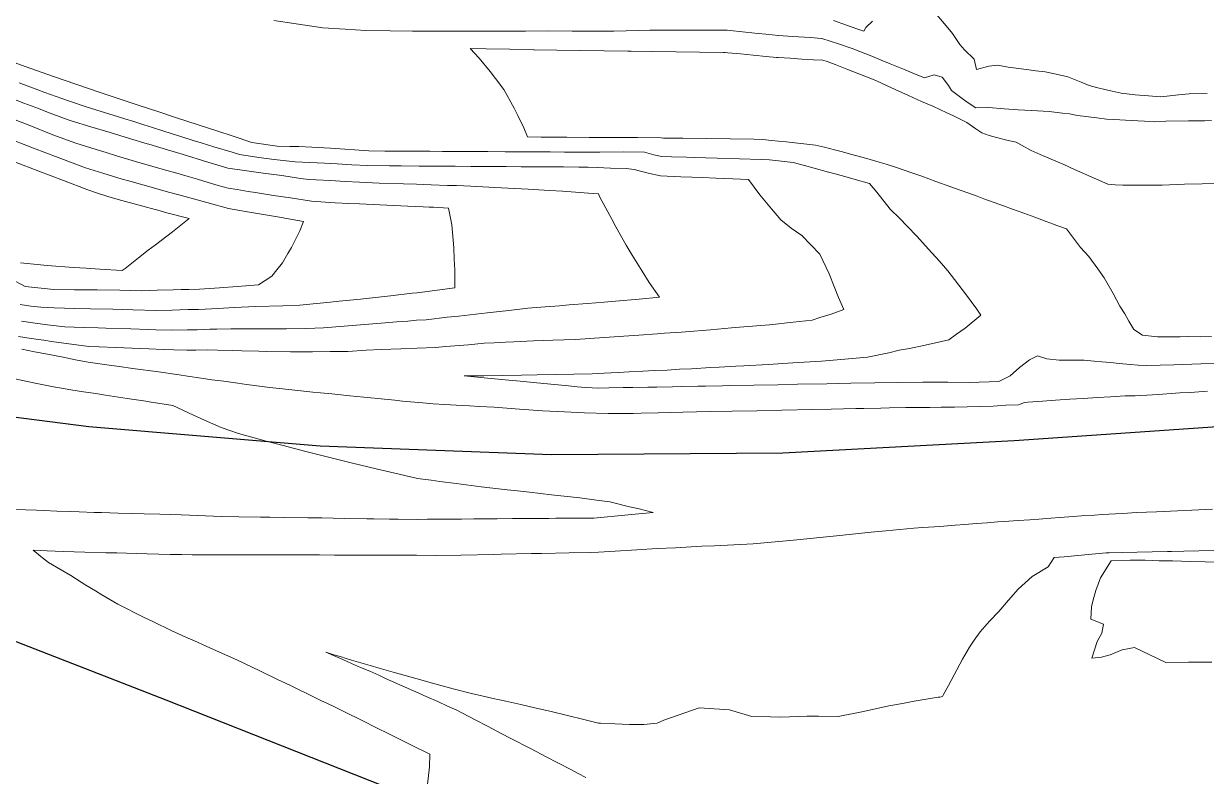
# Model space of a CAD drawing. Header units: inches. Extents: x 11351264 to 11356330, y 6702313 to 6706468.
# Drawn here: x 11355333.5 to 11355670.8, y 6705863.7 to 6706078.4 of the extents above; entities that cross this region are included whole.
import ezdxf

# ---------------------------------------------------------------- set-up
doc = ezdxf.new("R2010")
doc.units = ezdxf.units.IN
doc.header["$MEASUREMENT"] = 0
doc.layers.add('Shumate_Contours_clip1', color=7, linetype='Continuous', lineweight=0)
doc.layers.add('Shumate_Streets_clip1', color=7, linetype='Continuous')

msp = doc.modelspace()

# ---------------------------------------------------------------- linework, layer by layer
at = {"layer": 'Shumate_Contours_clip1'}
for points, elevation in [([(11355671.06, 6706058.49), (11355665.88, 6706058.38), (11355662.92, 6706058.09), (11355660.39, 6706057.83), (11355657.86, 6706057.6), (11355654.27, 6706057.88), (11355650.5, 6706058.14), (11355646.49, 6706058.58), (11355643.99, 6706059.18), (11355641.87, 6706059.69), (11355639.53, 6706060.21), (11355637.37, 6706060.79), (11355635.09, 6706061.72), (11355631.32, 6706063.23), (11355628.88, 6706063.87), (11355624.82, 6706064.69), (11355622.2, 6706064.97), (11355619.55, 6706065.34), (11355614.25, 6706066.03), (11355611.25, 6706066.57), (11355608.73, 6706066.36), (11355605.21, 6706065.38), (11355604.59, 6706068.35), (11355601.8, 6706070.97), (11355600.51, 6706072.52), (11355598.37, 6706075.68), (11355596.1, 6706078.39), (11355593.41, 6706081.59)], 1376), ([(11355672.29, 6706050.78), (11355670.28, 6706050.76), (11355665.77, 6706050.72), (11355659.25, 6706050.65), (11355656.12, 6706050.48), (11355653.18, 6706050.59), (11355649.36, 6706050.8), (11355646.12, 6706050.97), (11355642.3, 6706051.21), (11355639.6, 6706051.55), (11355634.04, 6706052.24), (11355631.75, 6706052.71), (11355629.74, 6706052.91), (11355625.98, 6706053.36), (11355620.98, 6706053.63), (11355617.1, 6706053.82), (11355613.16, 6706054.14), (11355608.66, 6706054.52), (11355605.1, 6706054.43), (11355602.62, 6706056.03), (11355600.77, 6706057.38), (11355598.08, 6706059.35), (11355597.24, 6706060.82), (11355595.46, 6706063.19), (11355593.2, 6706063.8), (11355590.43, 6706063.02), (11355586.86, 6706064.37), (11355584.4, 6706065.43), (11355580.58, 6706066.99), (11355578.05, 6706068.04), (11355575.35, 6706069.16), (11355571.94, 6706070.5), (11355569.77, 6706071.39), (11355565.93, 6706072.71), (11355561.11, 6706074.2), (11355557.76, 6706074.47), (11355552.87, 6706074.82), (11355548.79, 6706075.03), (11355545.14, 6706075.41), (11355542.99, 6706075.63), (11355539.38, 6706076.02), (11355534.09, 6706076.57), (11355530.44, 6706076.57), (11355526.08, 6706076.59), (11355523.71, 6706076.58), (11355519.09, 6706076.6), (11355516.98, 6706076.58), (11355512.1, 6706076.6), (11355508.71, 6706076.53), (11355505.28, 6706076.41), (11355501.83, 6706076.33), (11355495.16, 6706076.33), (11355489.95, 6706076.35), (11355483, 6706076.36), (11355476.65, 6706076.27), (11355469.91, 6706076.29), (11355464.08, 6706076.32), (11355457.07, 6706076.35), (11355451.21, 6706076.26), (11355444.41, 6706076.34), (11355438.04, 6706076.41), (11355431.04, 6706076.49), (11355425.13, 6706076.88), (11355418.78, 6706077.22), (11355411.16, 6706078.37), (11355404.8, 6706079.38)], 1374), ([(11355575.55, 6706079.19), (11355573.7, 6706077.31), (11355573.11, 6706076.31), (11355571.16, 6706077), (11355568.14, 6706078.06), (11355564.48, 6706079.3)], 1376), ([(11355673.83, 6706032.81), (11355669.65, 6706032.77), (11355664.57, 6706032.6), (11355658.24, 6706032.38), (11355655.64, 6706032.33), (11355653.45, 6706032.34), (11355649.76, 6706032.38), (11355646.99, 6706032.34), (11355644.78, 6706032.46), (11355642.67, 6706032.63), (11355639.48, 6706034.1), (11355636.47, 6706035.45), (11355635.59, 6706035.8), (11355633.21, 6706036.86), (11355630.13, 6706038.25), (11355628.38, 6706039.03), (11355623.38, 6706041.08), (11355620.88, 6706042.28), (11355618.11, 6706043.75), (11355616.55, 6706044.61), (11355613.86, 6706045.18), (11355611, 6706045.93), (11355608.89, 6706046.58), (11355606.77, 6706047.32), (11355605.05, 6706048.47), (11355602.51, 6706050.2), (11355598.71, 6706052.11), (11355596.8, 6706053.03), (11355592.76, 6706054.93), (11355589.59, 6706056.21), (11355585.82, 6706057.93), (11355582.04, 6706059.66), (11355576.73, 6706062.12), (11355575.11, 6706062.81), (11355571.71, 6706064.12), (11355568.31, 6706065.45), (11355564.9, 6706066.77), (11355562.66, 6706067.63), (11355561.41, 6706068), (11355558.76, 6706068.15), (11355555.42, 6706068.36), (11355552.07, 6706068.56), (11355548.72, 6706068.77), (11355548.16, 6706068.8), (11355545.22, 6706069.08), (11355541.57, 6706069.43), (11355537.93, 6706069.79), (11355534.28, 6706070.15), (11355533.55, 6706070.21), (11355533.04, 6706070.22), (11355526.27, 6706070.31), (11355519.51, 6706070.41), (11355512.74, 6706070.5), (11355506.74, 6706070.6), (11355506.44, 6706070.59), (11355506.13, 6706070.58), (11355505.81, 6706070.58), (11355499.06, 6706070.68), (11355492.32, 6706070.79), (11355485.56, 6706070.9), (11355479.11, 6706071.01), (11355478.87, 6706071.01), (11355472.09, 6706071.13), (11355465.39, 6706071.25), (11355460.79, 6706071.33)], 1372), ([(11355460.79, 6706071.33), (11355463.39, 6706068.64), (11355466.56, 6706064.82), (11355468.08, 6706062.81), (11355470.47, 6706059.64), (11355473.42, 6706054.37), (11355474.42, 6706052.26), (11355476.1, 6706048.76), (11355477.17, 6706046.11), (11355481.1, 6706046.09), (11355487.75, 6706046.05), (11355488.03, 6706046.05), (11355488.37, 6706046.05), (11355494.74, 6706046.01), (11355501.63, 6706045.98), (11355508.51, 6706045.95), (11355515.34, 6706045.87), (11355515.94, 6706045.78), (11355521.52, 6706045.73), (11355528.26, 6706045.65), (11355534.99, 6706045.58), (11355541.71, 6706045.49), (11355544.34, 6706045.39), (11355546.77, 6706045.13), (11355548.8, 6706044.91), (11355550.98, 6706044.68), (11355555.17, 6706044.22), (11355559.34, 6706043.74), (11355561.91, 6706043.16), (11355564.73, 6706042.44), (11355567.03, 6706041.84), (11355569.33, 6706041.25), (11355574.01, 6706039.97), (11355577.51, 6706038.92), (11355579.44, 6706038.35), (11355582.76, 6706037.34), (11355586.54, 6706036.01), (11355589.69, 6706034.89), (11355593.7, 6706033.44), (11355597.91, 6706031.93), (11355602.49, 6706030.27), (11355605.41, 6706029.21), (11355607.34, 6706028.5), (11355612.98, 6706026.48), (11355615.55, 6706025.55), (11355618.75, 6706024.38), (11355621.94, 6706023.2), (11355625.12, 6706022.01), (11355627.26, 6706021.22), (11355627.88, 6706020.99), (11355628.44, 6706020.79), (11355630.88, 6706019.87), (11355632.33, 6706017.97), (11355634.9, 6706014.62), (11355637.25, 6706011.97), (11355639.86, 6706008.51), (11355641.71, 6706005.96), (11355644.26, 6706001.42), (11355646.17, 6705997.85), (11355647.52, 6705995.64), (11355648.73, 6705993.57), (11355650.13, 6705991.18), (11355652.6, 6705989.55), (11355656.92, 6705989.08), (11355658.95, 6705989.12), (11355663.33, 6705989.11), (11355665.65, 6705989.14), (11355669.28, 6705989.13), (11355672.33, 6705989.17)], 1372), ([(11355327.91, 6706068.4), (11355333.9, 6706066.21), (11355341.67, 6706063.5), (11355348.61, 6706061.09), (11355355.55, 6706058.69), (11355360.99, 6706056.94), (11355366.39, 6706055.14), (11355371.69, 6706053.39), (11355377.03, 6706051.61), (11355383.2, 6706049.61), (11355388.58, 6706047.86), (11355393.21, 6706046.34), (11355398.56, 6706044.57), (11355405.76, 6706043.49), (11355409.36, 6706043.43), (11355411.96, 6706043.37), (11355415.67, 6706043.25), (11355421.01, 6706042.95), (11355425.07, 6706042.65), (11355427.87, 6706042.44), (11355431.87, 6706042.16), (11355436.52, 6706042.08), (11355438.69, 6706042.05), (11355442.38, 6706042.04), (11355445.8, 6706042.04), (11355449.29, 6706042.02), (11355452.95, 6706042.01), (11355456.19, 6706041.99), (11355460.65, 6706041.96), (11355463.72, 6706041.94), (11355465.83, 6706041.93), (11355470.8, 6706041.9), (11355479.42, 6706041.85), (11355483.66, 6706041.83), (11355487.72, 6706041.8), (11355489.72, 6706041.79), (11355492.66, 6706041.77), (11355497.83, 6706041.74), (11355504.56, 6706041.91), (11355510.52, 6706041.77), (11355513.25, 6706040.99), (11355515.53, 6706040.51), (11355518.24, 6706040.46), (11355522.5, 6706040.32), (11355524.77, 6706040.28), (11355531.31, 6706040.1), (11355537.62, 6706039.88), (11355543.84, 6706039.65), (11355546.2, 6706039.57), (11355548.82, 6706039.28), (11355552.97, 6706038.79), (11355556.16, 6706037.94), (11355558.99, 6706037.18), (11355563.04, 6706036.09), (11355564.94, 6706035.57), (11355568.35, 6706034.62), (11355570.67, 6706033.97), (11355574.72, 6706032.83), (11355576.85, 6706030.36), (11355580.64, 6706025.54), (11355583.38, 6706022.86), (11355585.52, 6706020.64), (11355588.24, 6706017.81), (11355591.59, 6706014.13), (11355594.65, 6706010.74), (11355597.11, 6706007.91), (11355602.09, 6706001.33), (11355605.33, 6705996.97), (11355606.52, 6705995.3), (11355601.98, 6705991.57), (11355599.53, 6705989.81), (11355597.4, 6705988.25), (11355595.31, 6705987.75), (11355590.63, 6705986.73), (11355586.18, 6705985.72), (11355583.2, 6705985.32), (11355580.29, 6705984.49), (11355574.17, 6705983.24), (11355567.66, 6705982.69), (11355561.08, 6705982.19), (11355552.87, 6705981.64), (11355545.85, 6705981.23), (11355538.84, 6705980.83), (11355536.6, 6705980.73), (11355531.83, 6705980.46), (11355529.35, 6705980.34), (11355523.98, 6705979.99), (11355520.51, 6705979.83), (11355517.01, 6705979.62), (11355513.35, 6705979.45), (11355510.04, 6705979.26), (11355506.19, 6705979.08), (11355503.07, 6705978.9), (11355499.03, 6705978.71), (11355495.62, 6705978.52), (11355490.39, 6705978.42), (11355485.15, 6705978.32), (11355479.92, 6705978.23), (11355475.48, 6705978.17), (11355469.96, 6705978.07), (11355464.73, 6705978), (11355459.14, 6705977.93), (11355464.81, 6705977.38), (11355469.73, 6705976.91), (11355475.12, 6705976.4), (11355478.87, 6705976.04), (11355483.86, 6705975.57), (11355485.91, 6705975.37), (11355488.84, 6705975.09), (11355491.3, 6705974.85), (11355493.81, 6705974.61), (11355497.39, 6705974.47), (11355500.41, 6705974.53), (11355504.44, 6705974.6), (11355507.26, 6705974.65), (11355511.48, 6705974.72), (11355514.11, 6705974.77), (11355518.52, 6705974.85), (11355520.97, 6705974.89), (11355525.78, 6705975), (11355527.99, 6705975.04), (11355532.83, 6705975.13), (11355534.86, 6705975.17), (11355541.73, 6705975.3), (11355548.6, 6705975.42), (11355554.24, 6705975.54), (11355562.52, 6705975.69), (11355569.4, 6705975.82), (11355576.27, 6705975.95), (11355582.78, 6705976.08), (11355589.9, 6705976.13), (11355592.7, 6705976.13), (11355597.07, 6705976.13), (11355603.26, 6705976.02), (11355611.67, 6705976.3), (11355614.88, 6705977.99), (11355617.56, 6705980.33), (11355620.36, 6705982.5), (11355622.65, 6705983.71), (11355625.27, 6705982.85), (11355628.79, 6705982.45), (11355635.98, 6705982.42), (11355638.84, 6705982.13), (11355641, 6705981.94), (11355643.45, 6705981.74), (11355645.93, 6705981.49), (11355649.2, 6705981.16), (11355651.37, 6705981.04), (11355653.79, 6705980.89), (11355661.53, 6705981.13), (11355669.25, 6705981.41), (11355675.23, 6705981.55)], 1374), ([(11355332.13, 6706061.59), (11355337.5, 6706059.57), (11355339.46, 6706058.82), (11355344.36, 6706057.1), (11355346.51, 6706056.35), (11355351.31, 6706054.69), (11355356.8, 6706052.99), (11355359.02, 6706052.32), (11355362.3, 6706051.29), (11355364.88, 6706050.49), (11355367.74, 6706049.57), (11355370.24, 6706048.78), (11355373.13, 6706047.84), (11355375.86, 6706047), (11355378.62, 6706046.13), (11355381.78, 6706045.15), (11355384.1, 6706044.4), (11355387.72, 6706043.28), (11355392.93, 6706041.76), (11355395.07, 6706041.08), (11355400.5, 6706040.28), (11355404.92, 6706039.71), (11355410.91, 6706039.01), (11355415.07, 6706038.83), (11355419.23, 6706038.62), (11355422.9, 6706038.43), (11355427.09, 6706038.19), (11355431.54, 6706037.95), (11355437.85, 6706037.87), (11355441.14, 6706037.84), (11355446.23, 6706037.8), (11355452.06, 6706037.78), (11355456.52, 6706037.75), (11355460.98, 6706037.72), (11355465.43, 6706037.69), (11355467.57, 6706037.68), (11355471.1, 6706037.66), (11355475.34, 6706037.63), (11355479.57, 6706037.6), (11355483.81, 6706037.57), (11355487.4, 6706037.55), (11355491.79, 6706037.52), (11355494.5, 6706037.5), (11355497.01, 6706037.41), (11355500.89, 6706037.26), (11355505.28, 6706037.16), (11355507.59, 6706036.87), (11355511.61, 6706035.76), (11355515.11, 6706035), (11355520.93, 6706034.73), (11355527.21, 6706034.51), (11355530.9, 6706034.36), (11355533.46, 6706034.27), (11355540.25, 6706034), (11355543.46, 6706029.65), (11355546.8, 6706025.58), (11355549.46, 6706022.49), (11355552.35, 6706020.08), (11355555.4, 6706017.98), (11355560.58, 6706012.68), (11355563.22, 6706007.08), (11355564.62, 6706003.43), (11355565.93, 6706000.31), (11355567.44, 6705996.9), (11355563.82, 6705995.57), (11355560.59, 6705994.6), (11355558.39, 6705993.86), (11355552.95, 6705993.23), (11355546.16, 6705992.55), (11355537.65, 6705991.8), (11355535.38, 6705991.63), (11355529.38, 6705991.12), (11355524.65, 6705990.75), (11355521.12, 6705990.45), (11355516.22, 6705990.12), (11355514.19, 6705989.95), (11355508.92, 6705989.59), (11355499.06, 6705988.88), (11355490.88, 6705988.37), (11355484.42, 6705988.14), (11355478.86, 6705987.92), (11355473.28, 6705987.65), (11355470.88, 6705987.56), (11355467.7, 6705987.38), (11355464.83, 6705987.28), (11355460.31, 6705986.83), (11355453.81, 6705986.34), (11355450.91, 6705986.07), (11355445.66, 6705985.86), (11355441.07, 6705985.71), (11355435.43, 6705985.51), (11355431.14, 6705985.25), (11355425.95, 6705984.93), (11355420.88, 6705984.87), (11355415.81, 6705984.8), (11355409.57, 6705984.76), (11355402.63, 6705984.9), (11355400.53, 6705984.97), (11355395.7, 6705985.07), (11355393.14, 6705985.15), (11355388.75, 6705985.24), (11355385.77, 6705985.35), (11355382.54, 6705985.3), (11355380.04, 6705985.27), (11355376.28, 6705985.42), (11355373.27, 6705985.5), (11355369.18, 6705985.66), (11355366.49, 6705985.75), (11355362.08, 6705985.92), (11355359.69, 6705986), (11355354.99, 6705986.19), (11355352.01, 6705986.31), (11355348.5, 6705986.79), (11355344.95, 6705987.29), (11355341.42, 6705987.78), (11355339.25, 6705988.09), (11355335.63, 6705988.6), (11355332.01, 6705989.14)], 1376), ([(11355330.33, 6706057.01), (11355333.54, 6706055.79), (11355337.69, 6706054.2), (11355340.27, 6706053.22), (11355345.07, 6706051.37), (11355347.04, 6706050.68), (11355352.58, 6706049.01), (11355358.11, 6706047.35), (11355363.65, 6706045.68), (11355368.71, 6706044.17), (11355369.18, 6706044.02), (11355374.51, 6706042.43), (11355378.69, 6706041.18), (11355386.01, 6706038.96), (11355391.7, 6706037.24), (11355396.44, 6706036.58), (11355401.77, 6706035.83), (11355407.1, 6706035.08), (11355412.4, 6706034.31), (11355414.84, 6706033.98), (11355416.86, 6706033.88), (11355420.99, 6706033.65), (11355425.14, 6706033.42), (11355429.28, 6706033.19), (11355434.89, 6706032.96), (11355441.8, 6706032.74), (11355445.56, 6706032.62), (11355449.71, 6706032.48), (11355454.35, 6706032.31), (11355456.94, 6706032.22), (11355458.98, 6706032.14), (11355461.01, 6706032.07), (11355467.88, 6706031.72), (11355473.53, 6706031.41), (11355477.37, 6706031.19), (11355483.46, 6706030.87), (11355487.18, 6706030.63), (11355490.89, 6706030.38), (11355494.6, 6706030.12), (11355497.45, 6706029.91), (11355497.84, 6706028.96), (11355501.19, 6706022.69), (11355502.35, 6706020.51), (11355505.36, 6706015.28), (11355507.03, 6706012.38), (11355509.87, 6706007.84), (11355511.9, 6706004.63), (11355514.85, 6706000.37), (11355509.03, 6705999.84), (11355502.28, 6705999.22), (11355499.03, 6705998.98), (11355494.29, 6705998.56), (11355489.1, 6705998.19), (11355486.27, 6705997.95), (11355482.25, 6705997.69), (11355477.29, 6705997.31), (11355471.85, 6705996.63), (11355465.7, 6705995.91), (11355457.59, 6705994.97), (11355454.28, 6705994.66), (11355448.26, 6705993.98), (11355445.54, 6705993.81), (11355443.07, 6705993.59), (11355439.77, 6705993.4), (11355436.6, 6705993.07), (11355429.51, 6705992.49), (11355418.96, 6705991.63), (11355416.53, 6705991.57), (11355413.79, 6705991.49), (11355408.46, 6705991.35), (11355400.12, 6705991.37), (11355394.63, 6705991.37), (11355392.57, 6705991.4), (11355388.59, 6705991.27), (11355386.52, 6705991.24), (11355382.91, 6705991.12), (11355380.21, 6705991.07), (11355375.64, 6705991), (11355371.16, 6705991.13), (11355368.9, 6705991.18), (11355364.04, 6705991.33), (11355356.94, 6705991.57), (11355354.74, 6705991.63), (11355350.56, 6705991.77), (11355345.2, 6705991.93), (11355341.02, 6705992.46), (11355337.42, 6705992.93), (11355332.85, 6705993.57)], 1378), ([(11355328.57, 6706051.95), (11355335.17, 6706049.35), (11355341.76, 6706046.75), (11355348.38, 6706044.32), (11355354.17, 6706042.54), (11355357, 6706041.67), (11355359.95, 6706040.77), (11355365.38, 6706039.1), (11355373.61, 6706036.75), (11355377.17, 6706035.75), (11355380.41, 6706034.79), (11355383.06, 6706034.03), (11355386.1, 6706033.11), (11355388.95, 6706032.31), (11355391.79, 6706031.48), (11355394.33, 6706031.1), (11355397.53, 6706030.58), (11355399.56, 6706030.29), (11355404.73, 6706029.44), (11355409.56, 6706028.74), (11355415.52, 6706027.82), (11355418.25, 6706027.61), (11355422.3, 6706027.31), (11355426.24, 6706027.14), (11355429.25, 6706027.02), (11355435.03, 6706026.76), (11355443.08, 6706026.39), (11355447.37, 6706026.18), (11355449.12, 6706026.11), (11355450.41, 6706026.05), (11355454.66, 6706025.81), (11355455.63, 6706021.01), (11355456.2, 6706014.51), (11355456.3, 6706011.21), (11355456.45, 6706008.2), (11355456.43, 6706003.06), (11355445.69, 6706001.67), (11355444.27, 6706001.55), (11355438.13, 6706000.79), (11355433.84, 6706000.35), (11355429.55, 6705999.84), (11355423.46, 6705999.24), (11355420.91, 6705998.94), (11355412.21, 6705998.11), (11355407.36, 6705997.91), (11355399.69, 6705997.74), (11355393.46, 6705997.42), (11355388.97, 6705997.18), (11355383.29, 6705996.91), (11355380.41, 6705996.84), (11355377.98, 6705996.8), (11355375.85, 6705996.74), (11355371.31, 6705996.62), (11355364.57, 6705996.8), (11355358.9, 6705996.99), (11355352.49, 6705997.12), (11355348.05, 6705997.14), (11355342.15, 6705997.35), (11355338.38, 6705997.55), (11355335.55, 6705997.88), (11355332.49, 6705998.3)], 1380), ([(11355327.99, 6706046.14), (11355336.27, 6706042.88), (11355343.29, 6706040.24), (11355351.13, 6706037.32), (11355356.03, 6706035.79), (11355361.57, 6706034.07), (11355363.76, 6706033.47), (11355369.83, 6706031.77), (11355374.76, 6706030.41), (11355378.11, 6706029.48), (11355385.74, 6706027.38), (11355391.87, 6706025.75), (11355395.12, 6706025.14), (11355397.29, 6706024.72), (11355401.89, 6706024), (11355406.44, 6706023.24), (11355410.02, 6706022.6), (11355413.26, 6706022.02), (11355412.19, 6706019.35), (11355411.25, 6706017.43), (11355409.89, 6706014.58), (11355408.82, 6706012.83), (11355407.26, 6706010.21), (11355405.66, 6706008.2), (11355404.21, 6706006.35), (11355400.46, 6706003.91), (11355394.36, 6706003.46), (11355389.35, 6706003.09), (11355383.66, 6706002.7), (11355380.6, 6706002.61), (11355378.35, 6706002.56), (11355376.06, 6706002.49), (11355371.52, 6706002.36), (11355367, 6706002.22), (11355360.87, 6706002.42), (11355354.45, 6706002.53), (11355350.7, 6706002.52), (11355348, 6706002.54), (11355342.05, 6706002.64), (11355333.92, 6706003.43), (11355331.26, 6706004.89)], 1382), ([(11355330.8, 6706039.02), (11355337.79, 6706036.36), (11355344.79, 6706033.71), (11355351.79, 6706031.06), (11355353.92, 6706030.25), (11355357.75, 6706029.03), (11355361.46, 6706028.03), (11355366.04, 6706026.77), (11355372.37, 6706025.05), (11355374.34, 6706024.51), (11355380.67, 6706022.81), (11355375.93, 6706019.06), (11355371.05, 6706015.34), (11355369.01, 6706013.81), (11355366.25, 6706011.61), (11355362.44, 6706008.58), (11355361.58, 6706007.98), (11355355.2, 6706008.44), (11355351.31, 6706008.65), (11355347.68, 6706008.89), (11355340.15, 6706009.43), (11355332.57, 6706010.17)], 1384), ([(11355332.92, 6705985.54), (11355336.59, 6705984.83), (11355340.25, 6705984.12), (11355344.73, 6705983.25), (11355348.27, 6705982.57), (11355351.81, 6705981.88), (11355357.83, 6705980.96), (11355359.99, 6705980.68), (11355365.31, 6705979.96), (11355371.28, 6705979.16), (11355377.86, 6705978.26), (11355380.16, 6705977.91), (11355384.12, 6705977.33), (11355387.15, 6705976.86), (11355390.51, 6705976.4), (11355394.59, 6705975.84), (11355397.06, 6705975.51), (11355403.64, 6705974.63), (11355409.91, 6705973.97), (11355415.97, 6705973.34), (11355418.13, 6705973.13), (11355421.34, 6705972.81), (11355426.52, 6705972.29), (11355434.5, 6705971.48), (11355439.31, 6705970.97), (11355441.55, 6705970.74), (11355444.99, 6705970.42), (11355447.25, 6705970.23), (11355450.31, 6705969.96), (11355453.56, 6705969.79), (11355456.84, 6705969.59), (11355460.63, 6705969.4), (11355463.38, 6705969.23), (11355467.69, 6705969.02), (11355474.93, 6705968.47), (11355481.42, 6705967.93), (11355487.75, 6705967.65), (11355493.46, 6705967.43), (11355500.15, 6705967.18), (11355507.29, 6705967.25), (11355509.57, 6705967.3), (11355514.42, 6705967.42), (11355521.53, 6705967.58), (11355529.31, 6705967.75), (11355535.54, 6705967.87), (11355542.63, 6705968.02), (11355549.73, 6705968.16), (11355558.55, 6705968.35), (11355563.77, 6705968.45), (11355570.87, 6705968.6), (11355573.09, 6705968.64), (11355577.97, 6705968.75), (11355580.48, 6705968.8), (11355585.08, 6705968.89), (11355587.88, 6705968.95), (11355591.92, 6705968.95), (11355595.15, 6705969.02), (11355598.95, 6705969.04), (11355602.6, 6705969.13), (11355606.14, 6705969.24), (11355609.98, 6705969.33), (11355613.62, 6705969.62), (11355617.22, 6705969.69), (11355618.94, 6705970.31), (11355619.94, 6705970.42), (11355624.04, 6705970.73), (11355627.81, 6705970.98), (11355631.86, 6705971.28), (11355635.65, 6705971.48), (11355639.73, 6705971.79), (11355643.47, 6705971.96), (11355647.62, 6705972.27), (11355648.74, 6705972.26), (11355649.68, 6705972.22), (11355650.48, 6705972.21), (11355655.41, 6705972.57), (11355658.32, 6705972.71), (11355663.29, 6705973.07), (11355666.16, 6705973.22), (11355671.16, 6705973.58)], 1376), ([(11355329.11, 6705977.48), (11355336.73, 6705975.9), (11355339.55, 6705975.32), (11355341.99, 6705974.85), (11355344.26, 6705974.41), (11355346.96, 6705974), (11355350.51, 6705973.44), (11355354.07, 6705972.89), (11355356.76, 6705972.48), (11355363, 6705971.51), (11355368.29, 6705970.69), (11355369.29, 6705970.54), (11355376.05, 6705969.47), (11355381.93, 6705966.75), (11355385.01, 6705965.32), (11355389.76, 6705963.19), (11355394.72, 6705961.53), (11355402.6, 6705959.32), (11355407.45, 6705958.05), (11355410.72, 6705957.24), (11355413.92, 6705956.41), (11355420.39, 6705954.78), (11355426.85, 6705953.18), (11355434.35, 6705951.34), (11355439.38, 6705950.14), (11355442.19, 6705949.54), (11355445.84, 6705948.7), (11355449.66, 6705948.19), (11355452.17, 6705947.83), (11355456.81, 6705947.23), (11355463.92, 6705946.32), (11355471.39, 6705945.45), (11355473.46, 6705945.22), (11355477.73, 6705944.73), (11355484.06, 6705944.03), (11355492.13, 6705943.12), (11355496.83, 6705942.47), (11355500.66, 6705942), (11355506.26, 6705940.61), (11355508.68, 6705940.07), (11355513.04, 6705938.93), (11355505.85, 6705938.27), (11355496.11, 6705937.36), (11355491.46, 6705937.34), (11355485.28, 6705937.31), (11355483.27, 6705937.29), (11355479.1, 6705937.27), (11355476.85, 6705937.25), (11355472.92, 6705937.23), (11355468.48, 6705937.16), (11355464.73, 6705937.14), (11355461.88, 6705937.12), (11355458.38, 6705937.1), (11355455.27, 6705937.07), (11355452.02, 6705937.05), (11355448.66, 6705937.03), (11355445.67, 6705937.01), (11355440.28, 6705937.04), (11355437.83, 6705937.08), (11355433.39, 6705937.15), (11355431.38, 6705937.19), (11355424.93, 6705937.3), (11355418.49, 6705937.4), (11355414.51, 6705937.44), (11355407.74, 6705937.54), (11355403.68, 6705937.6), (11355400.97, 6705937.63), (11355394.84, 6705937.71), (11355389.78, 6705937.8), (11355383.15, 6705938.11), (11355378.43, 6705938.31), (11355372.33, 6705938.53), (11355367.83, 6705938.54), (11355360.37, 6705938.75), (11355355.64, 6705938.92), (11355353.53, 6705939), (11355349.29, 6705939.15), (11355346.69, 6705939.24), (11355342.94, 6705939.38), (11355339.18, 6705939.52), (11355337.13, 6705939.6), (11355330.83, 6705939.81)], 1378), ([(11355672.59, 6705939.95), (11355666.68, 6705939.66), (11355662.57, 6705939.45), (11355656.63, 6705939.15), (11355650.86, 6705938.94), (11355646.99, 6705938.72), (11355644.91, 6705938.6), (11355641.07, 6705938.37), (11355638.95, 6705938.23), (11355635.16, 6705938), (11355632.83, 6705937.81), (11355629.04, 6705937.52), (11355626.47, 6705937.31), (11355623.06, 6705937.08), (11355620.46, 6705936.89), (11355617.17, 6705936.67), (11355614.45, 6705936.47), (11355611.29, 6705936.26), (11355608.28, 6705936.01), (11355605.16, 6705935.78), (11355601.91, 6705935.52), (11355599.14, 6705935.33), (11355595.9, 6705935.1), (11355593.25, 6705934.92), (11355589.89, 6705934.68), (11355587.35, 6705934.52), (11355579.36, 6705933.75), (11355575.18, 6705933.35), (11355565.28, 6705932.32), (11355553.1, 6705931.1), (11355541.59, 6705930.04), (11355530.5, 6705929.47), (11355526.88, 6705929.32), (11355519.4, 6705928.93), (11355514.18, 6705928.73), (11355508.39, 6705928.31), (11355502.23, 6705927.96), (11355497.46, 6705927.61), (11355495.08, 6705927.58), (11355489.06, 6705927.45), (11355481.15, 6705927.28), (11355478.31, 6705927.23), (11355469.67, 6705927.05), (11355467.55, 6705927.01), (11355458.18, 6705926.81), (11355451.03, 6705926.73), (11355445.48, 6705926.75), (11355442.35, 6705926.76), (11355433.68, 6705926.78), (11355425, 6705926.8), (11355422.15, 6705926.8), (11355417.82, 6705926.84), (11355413.33, 6705926.85), (11355411.19, 6705926.85), (11355408.84, 6705926.86), (11355406.39, 6705926.86), (11355404.35, 6705926.87), (11355401.58, 6705926.86), (11355399.16, 6705926.88), (11355394.79, 6705926.88), (11355390.43, 6705926.88), (11355386.07, 6705926.87), (11355382.13, 6705926.86), (11355381.52, 6705926.9), (11355378.55, 6705926.95), (11355375.28, 6705926.99), (11355372.01, 6705927.03), (11355368.73, 6705927.18), (11355362.79, 6705927.33), (11355359.99, 6705927.41), (11355356.85, 6705927.48), (11355350.91, 6705927.66), (11355347.85, 6705927.76), (11355344.77, 6705927.87), (11355340.18, 6705928.03), (11355336.15, 6705928.17), (11355338.83, 6705926.07), (11355340.57, 6705924.7), (11355346.92, 6705920.95), (11355351.19, 6705918.24), (11355353.99, 6705916.57), (11355355.71, 6705915.5), (11355360.3, 6705912.8), (11355367.87, 6705909.03), (11355370.54, 6705907.75), (11355375.56, 6705905.34), (11355379.71, 6705903.37), (11355382.22, 6705902.3), (11355385.56, 6705900.81), (11355387.61, 6705899.92), (11355394.22, 6705896.94), (11355400.87, 6705893.75), (11355405.68, 6705891.44), (11355409.53, 6705889.58), (11355416.28, 6705886.32), (11355418.2, 6705885.37), (11355420.17, 6705884.45), (11355421.91, 6705883.62), (11355425.17, 6705882), (11355429.6, 6705879.83), (11355434.51, 6705877.38), (11355437.27, 6705876.03), (11355443.88, 6705872.71), (11355449.33, 6705869.98), (11355449.26, 6705866.39), (11355448.27, 6705858.13)], 1376), ([(11355673.03, 6705928.12), (11355668.7, 6705928.03), (11355664.37, 6705927.94), (11355660.91, 6705927.87), (11355659.7, 6705927.83), (11355655.4, 6705927.74), (11355651.1, 6705927.65), (11355646.8, 6705927.57), (11355643.09, 6705927.5), (11355642.27, 6705927.45), (11355636.2, 6705926.89), (11355630.3, 6705926.34), (11355627.44, 6705926.08), (11355625.7, 6705923.43), (11355621.16, 6705920.66), (11355617.17, 6705917.11), (11355614.41, 6705913.98), (11355611.65, 6705910.76), (11355608.99, 6705907.99), (11355606.28, 6705904.91), (11355604.57, 6705902.49), (11355603.24, 6705900.55), (11355601.29, 6705897.12), (11355597.27, 6705889.61), (11355595.79, 6705886.87), (11355595.58, 6705886.44), (11355594.8, 6705886.32), (11355594.35, 6705886.24), (11355587.49, 6705885.12), (11355584.14, 6705884.47), (11355580.27, 6705883.81), (11355573.05, 6705882.19), (11355565.84, 6705880.73), (11355560.19, 6705880.87), (11355556.88, 6705880.88), (11355549.47, 6705880.54), (11355546.46, 6705880.62), (11355541.2, 6705880.76), (11355534.77, 6705882.7), (11355526.11, 6705883.22), (11355516.05, 6705879.75), (11355514.12, 6705878.83), (11355510.32, 6705878.5), (11355506.25, 6705878.52), (11355502.12, 6705878.62), (11355498.04, 6705878.86), (11355497.4, 6705878.9), (11355493.26, 6705879.91), (11355488.6, 6705881.03), (11355483.94, 6705882.14), (11355479.3, 6705883.25), (11355475.28, 6705884.17), (11355470.96, 6705885.14), (11355467.39, 6705885.92), (11355464.53, 6705886.58), (11355461.22, 6705887.35), (11355455.94, 6705888.64), (11355450.7, 6705890.1), (11355445.66, 6705891.52), (11355438.9, 6705893.45), (11355434.89, 6705894.54), (11355432.27, 6705895.31), (11355429.64, 6705896.09), (11355427.01, 6705896.87), (11355424.87, 6705897.51), (11355424.37, 6705897.65), (11355421.95, 6705898.39), (11355419.68, 6705899.07), (11355421.87, 6705898.12), (11355424.5, 6705896.98), (11355426.94, 6705895.92), (11355429.55, 6705894.78), (11355432.16, 6705893.65), (11355434.76, 6705892.51), (11355436.65, 6705891.61), (11355440.76, 6705889.81), (11355446.18, 6705887.41), (11355448.45, 6705886.39), (11355451.59, 6705885), (11355454.36, 6705883.75), (11355457, 6705882.58), (11355462.29, 6705879.78), (11355465.94, 6705877.86), (11355469.62, 6705875.93), (11355472.46, 6705874.47), (11355478.05, 6705871.59), (11355482.68, 6705869.17), (11355485.62, 6705867.64), (11355489.72, 6705865.5), (11355491.62, 6705864.51), (11355493.81, 6705863.37)], 1374), ([(11355672.4, 6705896.28), (11355665.69, 6705896.28), (11355659.27, 6705896.19), (11355654.69, 6705898.4), (11355650.29, 6705900.45), (11355646.81, 6705899.75), (11355643.37, 6705898.4), (11355640.9, 6705897.66), (11355638.18, 6705897.37), (11355639.72, 6705902.19), (11355641.05, 6705904.57), (11355641.48, 6705907.15), (11355637.84, 6705908.52), (11355638.03, 6705912.05), (11355638.55, 6705914.01), (11355639.27, 6705916.68), (11355640.65, 6705920.36), (11355643.65, 6705925.17), (11355649.11, 6705925.4), (11355653.34, 6705925.35), (11355657.39, 6705925.17), (11355661.15, 6705925.13), (11355666.31, 6705924.99), (11355670.51, 6705924.89), (11355674.71, 6705924.79)], 1374)]:
    msp.add_lwpolyline(points, dxfattribs=dict(at, elevation=elevation))
at = {"layer": 'Shumate_Streets_clip1'}
msp.add_lwpolyline([(11354925.19, 6706060.2), (11355030, 6706035), (11355093, 6706015), (11355157, 6705997.5), (11355221, 6705983.5), (11355286, 6705972), (11355352, 6705963.5), (11355418, 6705958), (11355484, 6705955.5), (11355550, 6705956), (11355616, 6705959.5), (11355674, 6705963.5), (11355733, 6705967), (11355792, 6705970.5), (11355851, 6705974), (11355909, 6705977.5), (11355969, 6705980.5), (11356028, 6705984), (11356087, 6705987), (11356146, 6705990), (11356221, 6705995.5), (11356295, 6706004), (11356330.36, 6706009.89)], dxfattribs=at)
at = {"layer": 'Shumate_Streets_clip1', "color": 1}
msp.add_lwpolyline([(11354925.19, 6706060.2), (11355374, 6705885.5), (11355929, 6705666)], dxfattribs=at)

doc.saveas('drawing.dxf')
